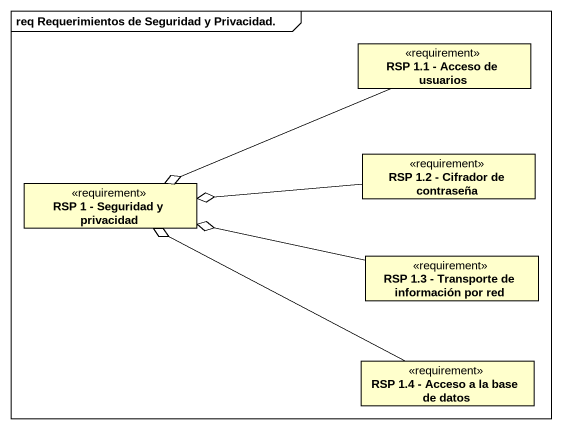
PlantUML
@startuml
mainframe req Requerimientos de Seguridad y Privacidad.
hide circle
hide empty members
class "RSP 1.1 - Acceso de usuarios" as RSP_1_1_Acceso_de_usuarios <<requirement>>
class "RSP 1 - Seguridad y privacidad" as RSP_1_Seguridad_y_privacidad <<requirement>>
class "RSP 1.2 - Cifrador de contraseña" as RSP_1_2_Cifrador_de <<requirement>>
class "RSP 1.3 - Transporte de información por red" as RSP_1_3_Transporte_de <<requirement>>
class "RSP 1.4 - Acceso a la base de datos" as RSP_1_4_Acceso_a_la_base_de <<requirement>>
RSP_1_1_Acceso_de_usuarios -left-o RSP_1_Seguridad_y_privacidad
RSP_1_2_Cifrador_de -left-o RSP_1_Seguridad_y_privacidad
RSP_1_3_Transporte_de -left-o RSP_1_Seguridad_y_privacidad
RSP_1_4_Acceso_a_la_base_de -left-o RSP_1_Seguridad_y_privacidad
@enduml
